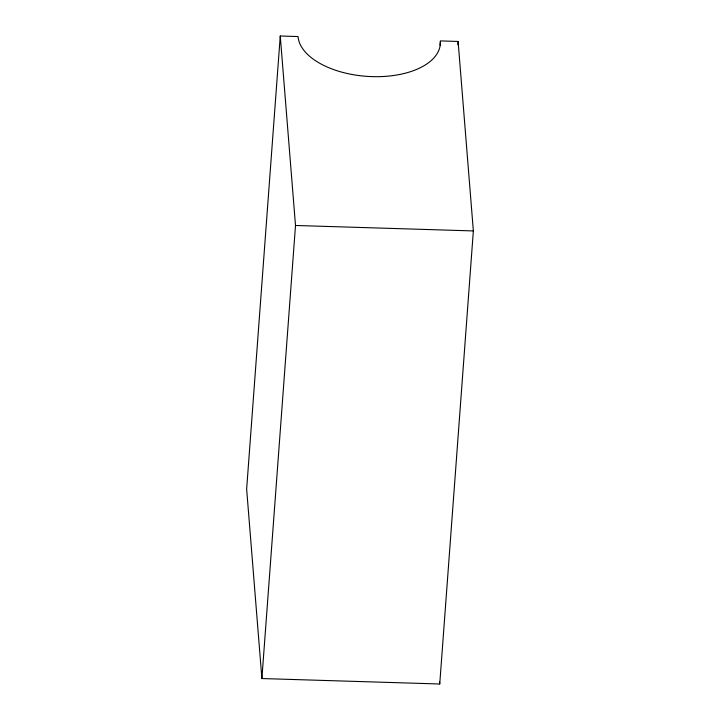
<?xml version="1.0" encoding="UTF-8"?>
<svg xmlns="http://www.w3.org/2000/svg" width="720" height="720" viewBox="0 0 720 720"><rect width="100%" height="100%" fill="white"/><g stroke="black" fill="none" stroke-linecap="round" stroke-linejoin="round"><path stroke-width="1.08" d="M280.26 36L246.645 489.069L261.891 678.546L439.74 684L473.355 230.931L458.109 41.454L440.325 40.905A71.343 37.692 4.2 0 1 372.231 76.626A71.343 37.692 4.2 0 1 298.044 36.549L280.26 36L295.506 225.477L261.891 678.546M440.001 45.225L440.244 41.985M457.857 44.82L458.109 41.454M295.506 225.477L473.355 230.931M439.56 681.759L439.74 684"/></g></svg>
